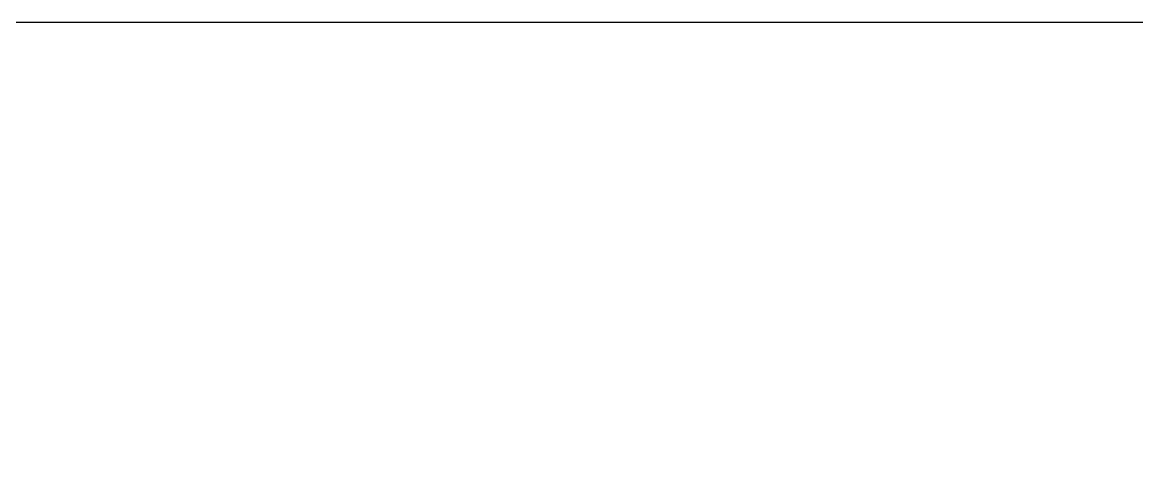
# Model space of a CAD drawing. Extents: x 1767995 to 4174245, y 542814 to 862564.
# Drawn here: x 2002967 to 2070730, y 835352 to 862564 of the extents above; entities that cross this region are included whole.
import ezdxf

# ---------------------------------------------------------------- set-up
doc = ezdxf.new("R2010")
doc.units = 0
doc.header["$LTSCALE"] = 3500.000000000002
doc.layers.get('Defpoints').update_dxf_attribs({"color": 8})

msp = doc.modelspace()

# ---------------------------------------------------------------- linework, layer by layer
at = {"layer": 'Defpoints', "elevation": -0.269501619040966}
msp.add_lwpolyline([(1767995.043211285, 862564.2471885395), (2249245.042649736, 862564.2471885395), (2249245.042649736, 542814.2477707079), (1767995.043211285, 542814.2477707078)], close=True, dxfattribs=at)

doc.saveas('drawing.dxf')
